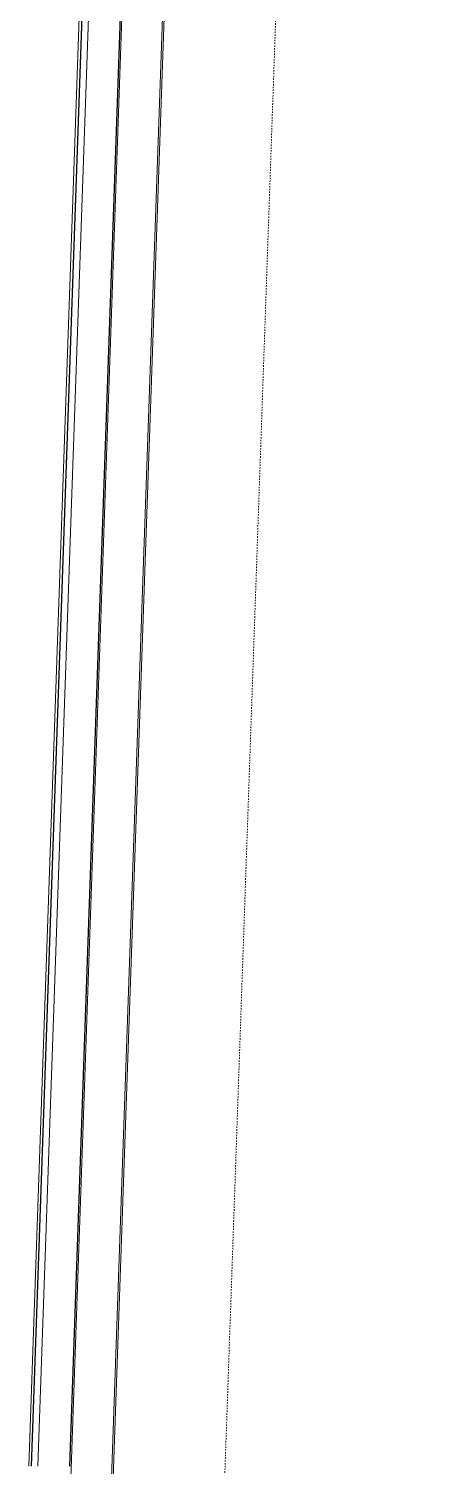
# Model space of a CAD drawing. Header units: millimetres. Extents: x -677815 to 406757, y -145898 to 39000.
# Drawn here: x 388867 to 391634, y -39999 to -29999 of the extents above; entities that cross this region are included whole.
import ezdxf

# ---------------------------------------------------------------- set-up
doc = ezdxf.new("R2010")
doc.units = ezdxf.units.MM
doc.header["$LTSCALE"] = 8
doc.linetypes.add('Xref Conv Trash$0$_SBA Hidden Line - Loose', pattern=[2.4, 1.2, -1.2])
for name, color, linetype, lineweight in [('Xref Conv Trash$0$A-DETL-HDLN', 8, 'Xref Conv Trash$0$_SBA Hidden Line - Loose', 9), ('Xref Conv Trash$0$A-ROOF', 8, 'Continuous', 25), ('Xref Conv Trash$0$A-ROOF-OTLN', 8, 'Continuous', 9), ('Xref Conv Trash$0$S-BEAM', 8, 'Continuous', 9)]:
    doc.layers.add(name, color=color, linetype=linetype, lineweight=lineweight)

# ---------------------------------------------------------------- blocks, each defined once
blk = doc.blocks.new('Xref Conv Trash')
at = {"layer": 'Xref Conv Trash$0$A-DETL-HDLN'}
blk.add_line((389535, -60000), (391634, 84), dxfattribs=at)
at = {"layer": 'Xref Conv Trash$0$A-ROOF'}
for p, q in [((388887, -39999), (389585, -19999)), ((389849, -19999), (389150, -39999))]:
    blk.add_line(p, q, dxfattribs=at)
at = {"layer": 'Xref Conv Trash$0$A-ROOF', "lineweight": 9}
blk.add_line((389628, -19999), (388930, -39999), dxfattribs=at)
at = {"layer": 'Xref Conv Trash$0$A-ROOF-OTLN'}
blk.add_line((388867, -39999), (389565, -19999), dxfattribs=at)
at = {"layer": 'Xref Conv Trash$0$S-BEAM'}
for p, q in [((388886, -47898), (389717, -24103)), ((390001, -24103), (389170, -47898)), ((389182, -47898), (390012, -24103))]:
    blk.add_line(p, q, dxfattribs=at)

msp = doc.modelspace()

# ---------------------------------------------------------------- block references
msp.add_blockref('Xref Conv Trash', (0, 0))

doc.saveas('drawing.dxf')
